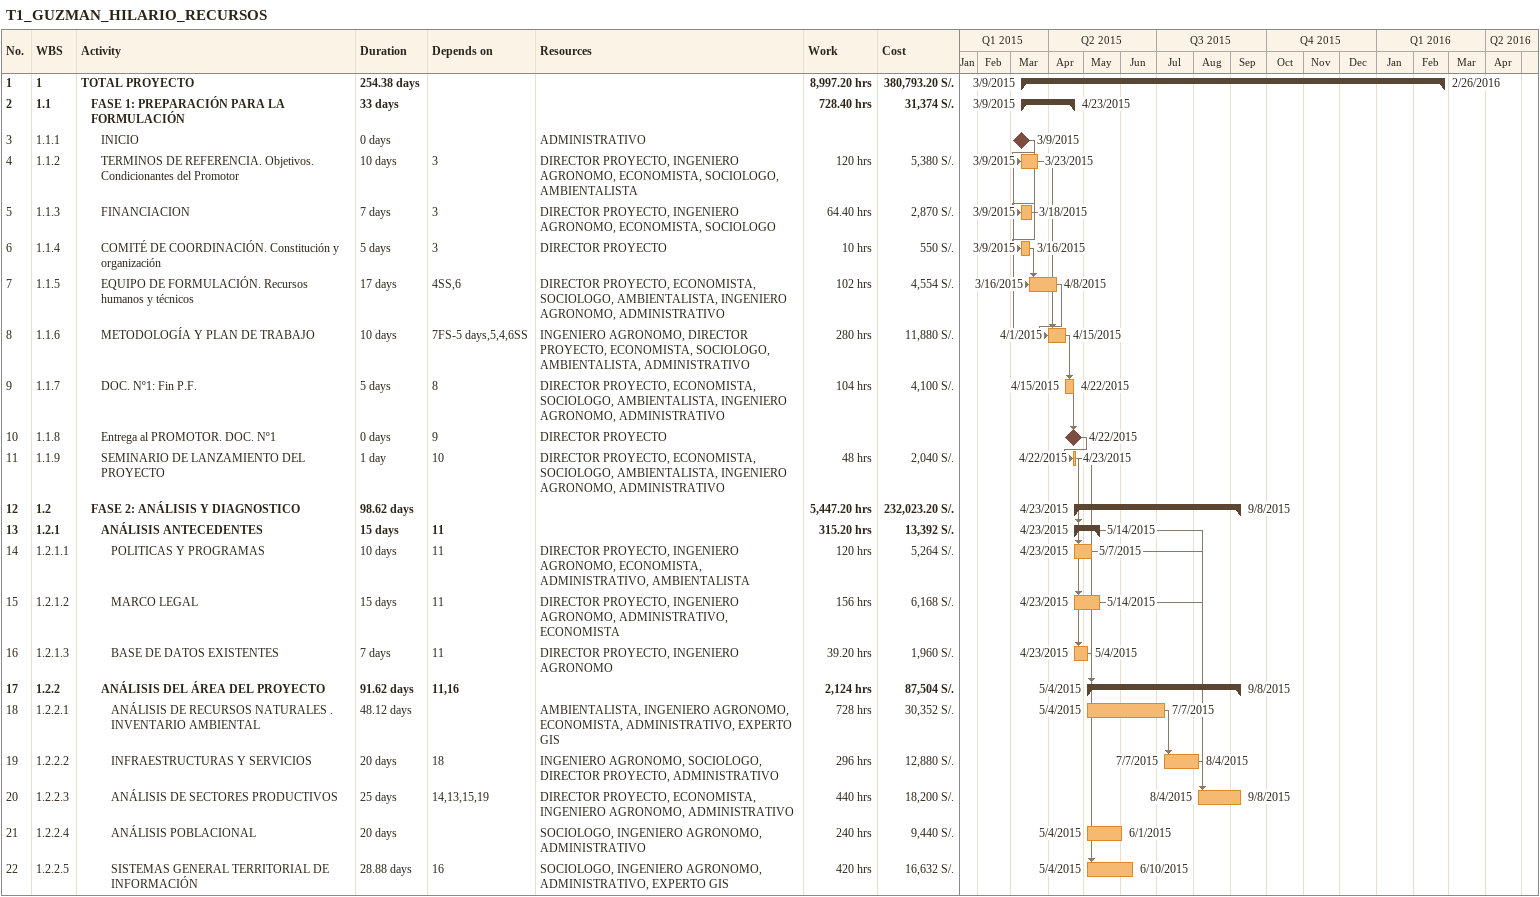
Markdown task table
T1_GUZMAN_HILARIO_RECURSOS

| ID | WBS | Task | Duration | Start | Finish | Predecessors | Resources | Work (h) | Cost (S/.) |
|---|---|---|---|---|---|---|---|---|---|
| 1 | 1 | **TOTAL PROYECTO** | 254.38d | 2015-03-09 | 2016-02-26 |  |  | 8997.20 | 380793.20 |
| 2 | 1.1 | **FASE 1: PREPARACIÓN PARA LA FORMULACIÓN** | 33d | 2015-03-09 | 2015-04-23 |  |  | 728.40 | 31374 |
| 3 | 1.1.1 | INICIO | 0d | 2015-03-09 | 2015-03-09 |  | ADMINISTRATIVO |  |  |
| 4 | 1.1.2 | TERMINOS DE REFERENCIA. Objetivos. Condicionantes del Promotor | 10d | 2015-03-09 | 2015-03-23 | 3 | DIRECTOR PROYECTO, INGENIERO AGRONOMO, ECONOMISTA, SOCIOLOGO, AMBIENTALISTA | 120 | 5380 |
| 5 | 1.1.3 | FINANCIACION | 7d | 2015-03-09 | 2015-03-18 | 3 | DIRECTOR PROYECTO, INGENIERO AGRONOMO, ECONOMISTA, SOCIOLOGO | 64.40 | 2870 |
| 6 | 1.1.4 | COMITÉ DE COORDINACIÓN. Constitución y organización | 5d | 2015-03-09 | 2015-03-16 | 3 | DIRECTOR PROYECTO | 10 | 550 |
| 7 | 1.1.5 | EQUIPO DE FORMULACIÓN. Recursos humanos y técnicos | 17d | 2015-03-16 | 2015-04-08 | 4SS, 6 | DIRECTOR PROYECTO, ECONOMISTA, SOCIOLOGO, AMBIENTALISTA, INGENIERO AGRONOMO, ADMINISTRATIVO | 102 | 4554 |
| 8 | 1.1.6 | METODOLOGÍA Y PLAN DE TRABAJO | 10d | 2015-04-01 | 2015-04-15 | 7FS-5d, 5, 4, 6SS | INGENIERO AGRONOMO, DIRECTOR PROYECTO, ECONOMISTA, SOCIOLOGO, AMBIENTALISTA, ADMINISTRATIVO | 280 | 11880 |
| 9 | 1.1.7 | DOC. Nº1: Fin P.F. | 5d | 2015-04-15 | 2015-04-22 | 8 | DIRECTOR PROYECTO, ECONOMISTA, SOCIOLOGO, AMBIENTALISTA, INGENIERO AGRONOMO, ADMINISTRATIVO | 104 | 4100 |
| 10 | 1.1.8 | Entrega al PROMOTOR. DOC. Nº1 | 0d | 2015-04-22 | 2015-04-22 | 9 | DIRECTOR PROYECTO |  |  |
| 11 | 1.1.9 | SEMINARIO DE LANZAMIENTO DEL PROYECTO | 1d | 2015-04-22 | 2015-04-23 | 10 | DIRECTOR PROYECTO, ECONOMISTA, SOCIOLOGO, AMBIENTALISTA, INGENIERO AGRONOMO, ADMINISTRATIVO | 48 | 2040 |
| 12 | 1.2 | **FASE 2: ANÁLISIS Y DIAGNOSTICO** | 98.62d | 2015-04-23 | 2015-09-08 |  |  | 5447.20 | 232023.20 |
| 13 | 1.2.1 | **ANÁLISIS ANTECEDENTES** | 15d | 2015-04-23 | 2015-05-14 | 11 |  | 315.20 | 13392 |
| 14 | 1.2.1.1 | POLITICAS Y PROGRAMAS | 10d | 2015-04-23 | 2015-05-07 | 11 | DIRECTOR PROYECTO, INGENIERO AGRONOMO, ECONOMISTA, ADMINISTRATIVO, AMBIENTALISTA | 120 | 5264 |
| 15 | 1.2.1.2 | MARCO LEGAL | 15d | 2015-04-23 | 2015-05-14 | 11 | DIRECTOR PROYECTO, INGENIERO AGRONOMO, ADMINISTRATIVO, ECONOMISTA | 156 | 6168 |
| 16 | 1.2.1.3 | BASE DE DATOS EXISTENTES | 7d | 2015-04-23 | 2015-05-04 | 11 | DIRECTOR PROYECTO, INGENIERO AGRONOMO | 39.20 | 1960 |
| 17 | 1.2.2 | **ANÁLISIS DEL ÁREA DEL PROYECTO** | 91.62d | 2015-05-04 | 2015-09-08 | 11, 16 |  | 2124 | 87504 |
| 18 | 1.2.2.1 | ANÁLISIS DE RECURSOS NATURALES . INVENTARIO AMBIENTAL | 48.12d | 2015-05-04 | 2015-07-07 |  | AMBIENTALISTA, INGENIERO AGRONOMO, ECONOMISTA, ADMINISTRATIVO, EXPERTO GIS | 728 | 30352 |
| 19 | 1.2.2.2 | INFRAESTRUCTURAS Y SERVICIOS | 20d | 2015-07-07 | 2015-08-04 | 18 | INGENIERO AGRONOMO, SOCIOLOGO, DIRECTOR PROYECTO, ADMINISTRATIVO | 296 | 12880 |
| 20 | 1.2.2.3 | ANÁLISIS DE SECTORES PRODUCTIVOS | 25d | 2015-08-04 | 2015-09-08 | 14, 13, 15, 19 | DIRECTOR PROYECTO, ECONOMISTA, INGENIERO AGRONOMO, ADMINISTRATIVO | 440 | 18200 |
| 21 | 1.2.2.4 | ANÁLISIS POBLACIONAL | 20d | 2015-05-04 | 2015-06-01 |  | SOCIOLOGO, INGENIERO AGRONOMO, ADMINISTRATIVO | 240 | 9440 |
| 22 | 1.2.2.5 | SISTEMAS GENERAL TERRITORIAL DE INFORMACIÓN | 28.88d | 2015-05-04 | 2015-06-10 | 16 | SOCIOLOGO, INGENIERO AGRONOMO, ADMINISTRATIVO, EXPERTO GIS | 420 | 16632 |
